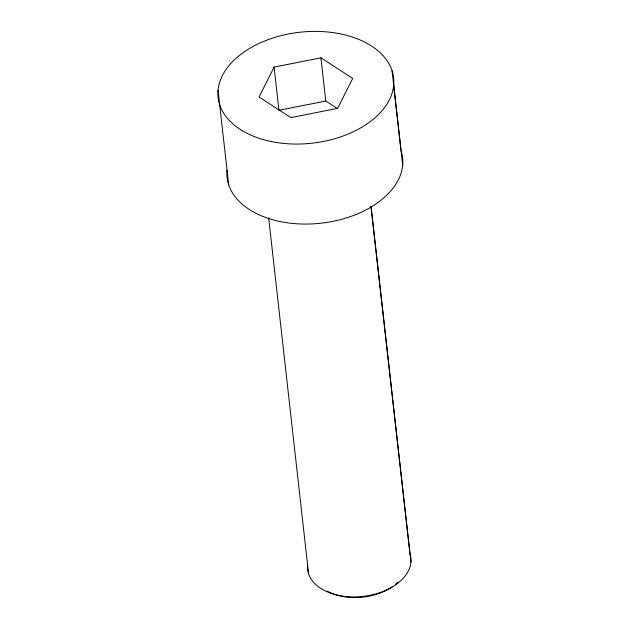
<?xml version="1.0" encoding="UTF-8"?>
<svg xmlns="http://www.w3.org/2000/svg" width="629" height="629" viewBox="0 0 629 629"><rect width="100%" height="100%" fill="white"/><g stroke="black" fill="none" stroke-linecap="round" stroke-linejoin="round"><path stroke-width="0.94" d="M274.11 67.106L259.062 97.008L290.834 117.631L337.655 108.337L352.704 78.436L320.932 57.821L274.11 67.106L278.954 110.311L325.775 101.025L337.183 108.424M393.715 85.104A88.312 55.816 -6.4 0 1 257.52 137.767A88.312 55.816 -6.4 0 1 266.413 40.295A88.312 55.816 -6.4 0 1 393.715 85.104L402.686 165.113M392.048 70.629L400.917 149.663M371.008 206.186L410.949 562.247M371.016 206.454L409.966 553.732A51.948 32.834 -6.4 0 1 363.035 596.402A51.948 32.834 -6.4 0 1 307.62 565.329M320.932 57.821L325.775 101.025M268.662 217.783L308.595 573.845M218.051 90.34L228.689 184.824M401.027 150.638A88.312 55.816 -6.4 0 1 321.23 223.185A88.312 55.816 -6.4 0 1 227.03 170.349M397.992 582.092A46.711 29.524 -6.4 0 1 395.295 584.514M392.268 586.786A46.711 29.524 -6.4 0 1 327.253 591.181"/></g></svg>
